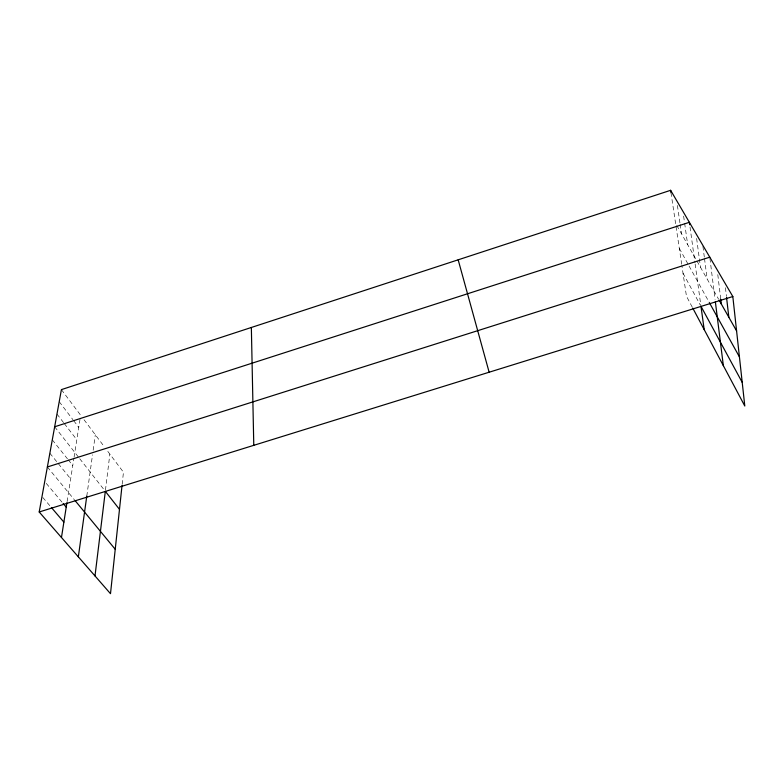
<?xml version="1.0" encoding="UTF-8"?>
<svg xmlns="http://www.w3.org/2000/svg" width="784" height="784" viewBox="0 0 784 784"><rect width="100%" height="100%" fill="white"/><g stroke="black" fill="none" stroke-linecap="round" stroke-linejoin="round"><path stroke-width="0.59" stroke-dasharray="3.92 2.94" d="M122.167 484.306L123.451 472.213L106.977 450.281M105.458 490.157L109.858 454.122M86.779 496.145L92.532 454.749M93.159 450.241L95.315 434.757M67.101 501.574L73.882 458.375M74.068 457.19L80.272 417.656M42.787 497.458L50.597 506.591M46.256 483.385L62.387 502.593M47.363 466.98L74.402 499.771M49.862 453.221L57.565 462.727M58.339 463.677L70.668 478.877M52.293 439.824L67.453 458.836M68.218 459.787L72.765 465.49M54.664 426.78L79.037 457.827M79.733 458.718L104.566 490.353M56.967 414.07L63.582 422.625M64.317 423.576L76.803 439.726M59.221 401.692L72.961 419.734M73.686 420.685L78.753 427.329M61.407 389.619L80.654 415.236M84.015 419.714L104.096 446.449M676.759 225.429L696.359 259.984M696.947 261.023L718.516 299.067M679.307 248.381L688.519 265.002M689.067 266.001L709.383 302.663M683.011 273.155L700.406 305.25M692.223 307.073L686.461 296.244L681.845 265.355M670.977 192.668L681.678 264.237M677.396 205.418L679.983 223.195M680.159 224.381L681.541 233.857M683.619 216.11L684.471 222.058M684.638 223.254L687.686 244.686M690.028 227.095L694.957 262.826M695.124 263.992L700.808 305.152M696.623 238.405L700.484 267.266M702.934 246.421L704.346 257.299M704.502 258.504L707.158 279.045M709.932 258.397L715.067 299.419M717.791 274.586L720.761 299.302M725.445 287.718L726.396 295.989"/><path stroke-width="1.18" d="M122.039 485.433L110.495 593.694L39.2 511.981L61.407 389.619L670.624 190.306L732.824 296.528L744.8 406.024L692.762 308.083M95.001 575.926L105.321 491.313L119.491 509.365M78.341 556.836L86.779 496.145M61.466 537.501L66.924 502.691M54.664 426.78L689.361 222.313L689.695 224.704M47.363 466.98L709.785 257.181M39.2 511.981L732.824 296.528M51.381 507.503L63.876 522.115M63.151 503.504L66.228 507.17M75.146 500.672L115.238 549.3M719.075 300.056L736.588 330.917M709.383 302.663L739.42 356.867M742.213 382.376L700.965 306.279L704.189 329.594M458.17 259.818L489.138 372.224M670.624 190.306L670.977 192.668M715.361 301.781L723.348 365.658M720.761 299.302L721.319 304.006M726.523 297.175L728.836 317.255M251.35 327.477L253.781 445.332"/></g></svg>
